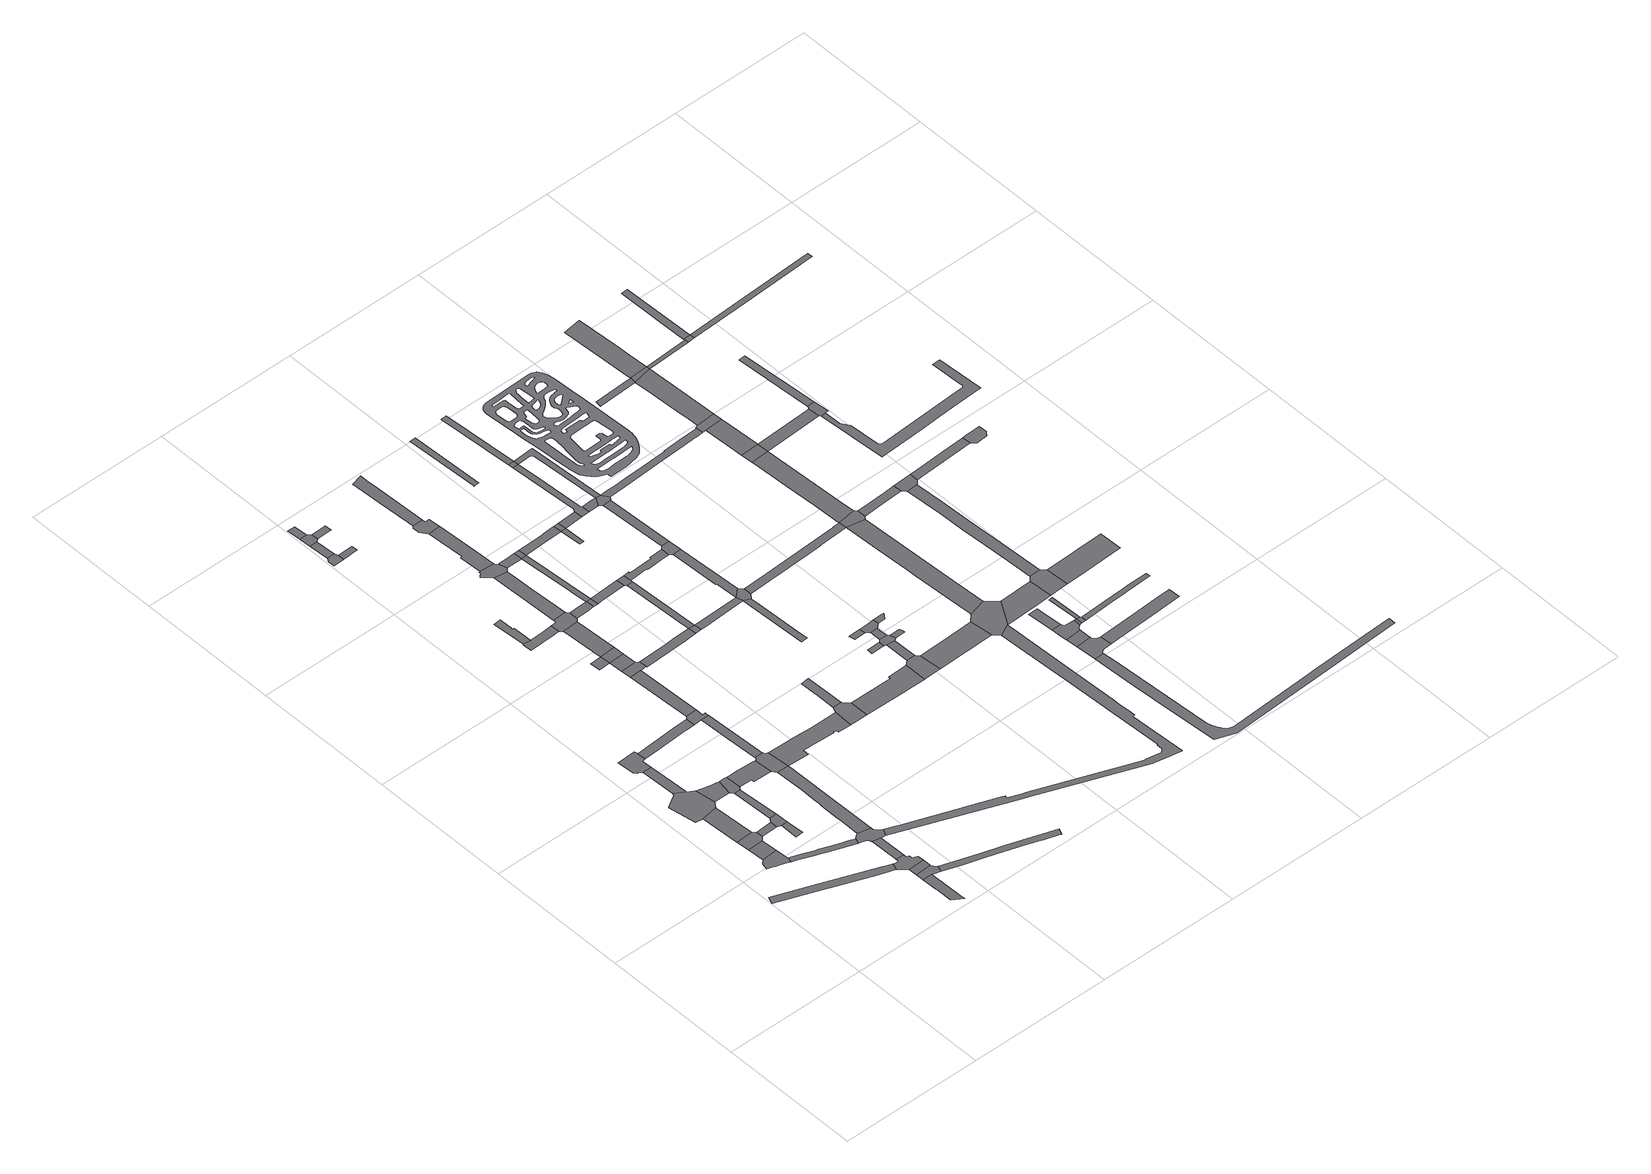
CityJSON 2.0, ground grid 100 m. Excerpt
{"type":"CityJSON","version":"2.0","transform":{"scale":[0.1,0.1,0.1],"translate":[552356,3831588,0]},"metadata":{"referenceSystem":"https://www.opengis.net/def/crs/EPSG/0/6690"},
"CityObjects":{
"road1":{"type":"Road","geometry":[{"type":"MultiSurface","lod":"1","boundaries":[[[0,1,2,3,4,5,6,7,8,9,10,11,12]]]}]},
"road2":{"type":"Road","attributes":{"RoadStructureAttribute.sectionType":"1"},"geometry":[{"type":"MultiSurface","lod":"1","boundaries":[[[13,14,15,16,17,18,19,20,21,22,23,24,25]]]}]},
"road3":{"type":"Road","attributes":{"RoadStructureAttribute.sectionType":"1"},"geometry":[{"type":"MultiSurface","lod":"1","boundaries":[[[26,27,1,0]]]}]},
"road4":{"type":"Road","geometry":[{"type":"MultiSurface","lod":"1","boundaries":[[[28,29,27,26,30,31]]]}]},
"road5":{"type":"Road","attributes":{"RoadStructureAttribute.sectionType":"1"},"geometry":[{"type":"MultiSurface","lod":"1","boundaries":[[[32,33,29,28]]]}]},
"road6":{"type":"Road","geometry":[{"type":"MultiSurface","lod":"1","boundaries":[[[34,35,36,37,38,39,40,41,33,32,42,43,44,45,46,47,48,49,50,51,52]]]}]},
"road7":{"type":"Road","attributes":{"RoadStructureAttribute.sectionType":"1"},"geometry":[{"type":"MultiSurface","lod":"1","boundaries":[[[53,31,30,54]]]}]},
"road8":{"type":"Road","attributes":{"RoadStructureAttribute.sectionType":"1"},"geometry":[{"type":"MultiSurface","lod":"1","boundaries":[[[55,56,57,58,59,60,61,62,63,64,12,11,65,66,67,68,69,70,71,72,73,74,75,76]]]}]},
"road9":{"type":"Road","attributes":{"RoadStructureAttribute.sectionType":"1"},"geometry":[{"type":"MultiSurface","lod":"1","boundaries":[[[77,78,79,80,34,52]]]}]},
"road10":{"type":"Road","geometry":[{"type":"MultiSurface","lod":"1","boundaries":[[[81,82,83,84,85,86,87,79,78,88,89,90,91,92,93]]]}]},
"road11":{"type":"Road","geometry":[{"type":"MultiSurface","lod":"1","boundaries":[[[94,95,96,97,98]]]}]},
"road12":{"type":"Road","geometry":[{"type":"MultiSurface","lod":"1","boundaries":[[[99,100,53,54,98,97]]]}]},
"road13":{"type":"Road","attributes":{"RoadStructureAttribute.sectionType":"1"},"geometry":[{"type":"MultiSurface","lod":"1","boundaries":[[[101,102,103,104,105,106,107,108]]]}]},
"road14":{"type":"Road","attributes":{"function":"3","RoadStructureAttribute.sectionType":"1"},"geometry":[{"type":"MultiSurface","lod":"1","boundaries":[[[109,110,111,112,113,114,115,116,117,118,119,120,121,43,42,122,123]]]}]},
"road15":{"type":"Road","attributes":{"RoadStructureAttribute.sectionType":"1"},"geometry":[{"type":"MultiSurface","lod":"1","boundaries":[[[124,100,99,125]]]}]},
"road16":{"type":"Road","attributes":{"RoadStructureAttribute.sectionType":"1"},"geometry":[{"type":"MultiSurface","lod":"1","boundaries":[[[126,127,128,129,104,103,130,131,132]]]}]},
"road17":{"type":"Road","geometry":[{"type":"MultiSurface","lod":"1","boundaries":[[[133,134,135,136,137,25,24,138,139,140,141,142,143,144,145,146,147,148,149,150,151,152]]]}]},
"road18":{"type":"Road","geometry":[{"type":"MultiSurface","lod":"1","boundaries":[[[153,143,142,154,128,127]]]}]},
"road19":{"type":"Road","geometry":[{"type":"MultiSurface","lod":"1","boundaries":[[[155,156,123,122,124,125,157,158]]]}]},
"road20":{"type":"Road","attributes":{"RoadStructureAttribute.sectionType":"1"},"geometry":[{"type":"MultiSurface","lod":"1","boundaries":[[[159,160,161,152,151,162,163,164]]]}]},
"road21":{"type":"Road","geometry":[{"type":"MultiSurface","lod":"1","boundaries":[[[165,166,167,168,169,170,171,76,75,172,173,174,175,176,177,178,179,180,181,182,159,164,183,184,185,186,187]]]}]},
"road22":{"type":"Road","attributes":{"function":"3","RoadStructureAttribute.sectionType":"1"},"geometry":[{"type":"MultiSurface","lod":"1","boundaries":[[[188,189,190,191,192,158,157,193,194,195,196,197,198]]]}]},
"road23":{"type":"Road","attributes":{"RoadStructureAttribute.sectionType":"1"},"geometry":[{"type":"MultiSurface","lod":"1","boundaries":[[[199,200,93,92,201,202,203,204]]]}]},
"road24":{"type":"Road","attributes":{"RoadStructureAttribute.sectionType":"1"},"geometry":[{"type":"MultiSurface","lod":"1","boundaries":[[[205,206,207,208,209,210,211,212,213,214,215,216,217,165,187,218,219,220,221,222,223]]]}]},
"road25":{"type":"Road","geometry":[{"type":"MultiSurface","lod":"1","boundaries":[[[224,225,226,227,228,229,230,231,232,198,197,205,223,233,234,235,236,237,238,239,240,241]]]}]},
"road26":{"type":"Road","attributes":{"RoadStructureAttribute.sectionType":"1"},"geometry":[{"type":"MultiSurface","lod":"1","boundaries":[[[242,243,132,131,244,245,246,247,248,249,250,251,252,253,254]]]}]},
"road27":{"type":"Road","attributes":{"RoadStructureAttribute.sectionType":"1"},"geometry":[{"type":"MultiSurface","lod":"1","boundaries":[[[255,256,257,258,259,260,261,262,263,264,265,266,267,268,224,241]]]}]},
"road28":{"type":"Road","geometry":[{"type":"MultiSurface","lod":"1","boundaries":[[[269,270,271,272,273,274,275,276,199,204,260,259]]]}]},
"road29":{"type":"Road","attributes":{"RoadStructureAttribute.sectionType":"1"},"geometry":[{"type":"MultiSurface","lod":"1","boundaries":[[[277,278,279,280,281,282]]]}]},
"road30":{"type":"Road","attributes":{"RoadStructureAttribute.sectionType":"1"},"geometry":[{"type":"MultiSurface","lod":"1","boundaries":[[[283,284,285,286,287,288]]]}]},
"road31":{"type":"Road","attributes":{"RoadStructureAttribute.sectionType":"1"},"geometry":[{"type":"MultiSurface","lod":"1","boundaries":[[[289,290,291,292,293,274,273]]]}]},
"road32":{"type":"Road","attributes":{"RoadStructureAttribute.sectionType":"1"},"geometry":[{"type":"MultiSurface","lod":"1","boundaries":[[[294,295,278,277]]]}]},
"road33":{"type":"Road","geometry":[{"type":"MultiSurface","lod":"1","boundaries":[[[296,297,298,299]]]}]},
"road34":{"type":"Road","geometry":[{"type":"MultiSurface","lod":"1","boundaries":[[[287,300,301,302,303,304,305,306,288]]]}]},
"road35":{"type":"Road","geometry":[{"type":"MultiSurface","lod":"1","boundaries":[[[307,308,295,294,309,310]]]}]},
"road36":{"type":"Road","attributes":{"RoadStructureAttribute.sectionType":"1"},"geometry":[{"type":"MultiSurface","lod":"1","boundaries":[[[311,308,307,312]]]}]},
"road37":{"type":"Road","attributes":{"RoadStructureAttribute.sectionType":"1"},"geometry":[{"type":"MultiSurface","lod":"1","boundaries":[[[313,314,282,281]]]}]},
"road38":{"type":"Road","geometry":[{"type":"MultiSurface","lod":"1","boundaries":[[[315,316,317,291,290,318,319,320,321]]]}]},
"road39":{"type":"Road","attributes":{"RoadStructureAttribute.sectionType":"1"},"geometry":[{"type":"MultiSurface","lod":"1","boundaries":[[[322,299,317,316]]]}]},
"road40":{"type":"Road","attributes":{"function":"3","RoadStructureAttribute.sectionType":"1"},"geometry":[{"type":"MultiSurface","lod":"1","boundaries":[[[323,324,325,326,327,233,223,328,329,330,331,332,333,334,335,336,337,338,339,340]]]}]},
"road41":{"type":"Road","geometry":[{"type":"MultiSurface","lod":"1","boundaries":[[[341,296,299,322]]]}]},
"road42":{"type":"Road","geometry":[{"type":"MultiSurface","lod":"1","boundaries":[[[342,343,310,309]]]}]},
"road43":{"type":"Road","attributes":{"RoadStructureAttribute.sectionType":"1"},"geometry":[{"type":"MultiSurface","lod":"1","boundaries":[[[344,345,296,341]]]}]},
"road44":{"type":"Road","geometry":[{"type":"MultiSurface","lod":"1","boundaries":[[[346,347,348,349,350,351,352,353,354,355,304,303,356,357,345,344,358,359,360,361]]]}]},
"road45":{"type":"Road","attributes":{"RoadStructureAttribute.sectionType":"1"},"geometry":[{"type":"MultiSurface","lod":"1","boundaries":[[[362,363,347,346,364,365,366,367]]]}]},
"road46":{"type":"Road","attributes":{"RoadStructureAttribute.sectionType":"1"},"geometry":[{"type":"MultiSurface","lod":"1","boundaries":[[[368,369,370,371,321,320,372,373,374,375,376]]]}]},
"road47":{"type":"Road","attributes":{"RoadStructureAttribute.sectionType":"1"},"geometry":[{"type":"MultiSurface","lod":"1","boundaries":[[[377,378,379,380,381,361,360,382,383]]]}]},
"road48":{"type":"Road","geometry":[{"type":"MultiSurface","lod":"1","boundaries":[[[384,385,386,387,388,389,362,367,390,391,392,393]]]}]},
"road49":{"type":"Road","geometry":[{"type":"MultiSurface","lod":"1","boundaries":[[[394,395,396,397,340,339,398,399,400]]]}]},
"road50":{"type":"Road","attributes":{"RoadStructureAttribute.sectionType":"1"},"geometry":[{"type":"MultiSurface","lod":"1","boundaries":[[[401,402,403,404,405,406,384,393]]]}]},
"road51":{"type":"Road","geometry":[{"type":"MultiSurface","lod":"1","boundaries":[[[407,377,383,408]]]}]},
"road52":{"type":"Road","attributes":{"RoadStructureAttribute.sectionType":"1"},"geometry":[{"type":"MultiSurface","lod":"1","boundaries":[[[409,410,411,396,395]]]}]},
"road53":{"type":"Road","geometry":[{"type":"MultiSurface","lod":"1","boundaries":[[[412,413,414,415,416,417,418,419,404,403]]]}]},
"road54":{"type":"Road","attributes":{"RoadStructureAttribute.sectionType":"1"},"geometry":[{"type":"MultiSurface","lod":"1","boundaries":[[[420,421,422,392,391,423]]]}]},
"road55":{"type":"Road","attributes":{"RoadStructureAttribute.sectionType":"1"},"geometry":[{"type":"MultiSurface","lod":"1","boundaries":[[[424,423,425,426,427,377,407]]]}]},
"road56":{"type":"Road","attributes":{"RoadStructureAttribute.sectionType":"1"},"geometry":[{"type":"MultiSurface","lod":"1","boundaries":[[[428,429,430,431,432,433,434,435,436,437,438,439,440,441,442,443,444,445,446,447,448,449,450,451,452,453,454,455,456,457,458,459,460,461,462,463,464,465,466,467,468,184,183]]]}]},
"road57":{"type":"Road","attributes":{"RoadStructureAttribute.sectionType":"1"},"geometry":[{"type":"MultiSurface","lod":"1","boundaries":[[[469,470,471,472,473,474,475,476,417,416]]]}]},
"road58":{"type":"Road","geometry":[{"type":"MultiSurface","lod":"1","boundaries":[[[376,375,477,478]]]}]},
"road59":{"type":"Road","attributes":{"RoadStructureAttribute.sectionType":"1"},"geometry":[{"type":"MultiSurface","lod":"1","boundaries":[[[479,480,407,408,481,482]]]}]},
"road60":{"type":"Road","geometry":[{"type":"MultiSurface","lod":"1","boundaries":[[[483,420,423,424]]]}]},
"road61":{"type":"Road","attributes":{"RoadStructureAttribute.sectionType":"1"},"geometry":[{"type":"MultiSurface","lod":"1","boundaries":[[[484,485,486,376,478]]]}]},
"road62":{"type":"Road","geometry":[{"type":"MultiSurface","lod":"1","boundaries":[[[487,488,479,482,485,484,489,490]]]}]},
"road63":{"type":"Road","attributes":{"function":"3","RoadStructureAttribute.sectionType":"1"},"geometry":[{"type":"MultiSurface","lod":"1","boundaries":[[[491,492,493,494,495,400,399,496,497,498,499]]]}]},
"road64":{"type":"Road","attributes":{"RoadStructureAttribute.sectionType":"1"},"geometry":[{"type":"MultiSurface","lod":"1","boundaries":[[[500,501,502,503,504,483,424,505,506,507,508,509,510]]]}]},
"road65":{"type":"Road","attributes":{"RoadStructureAttribute.sectionType":"1"},"geometry":[{"type":"MultiSurface","lod":"1","boundaries":[[[511,512,513,478,477,514,515,516,517]]]}]},
"road66":{"type":"Road","geometry":[{"type":"MultiSurface","lod":"1","boundaries":[[[518,519,520,521,510]]]}]},
"road67":{"type":"Road","attributes":{"RoadStructureAttribute.sectionType":"1"},"geometry":[{"type":"MultiSurface","lod":"1","boundaries":[[[517,522,523,524,525,526]]]}]},
"road68":{"type":"Road","attributes":{"RoadStructureAttribute.sectionType":"1"},"geometry":[{"type":"MultiSurface","lod":"1","boundaries":[[[527,528,529,530,531,532,487,490,533,534,535,536,537]]]}]},
"road69":{"type":"Road","geometry":[{"type":"MultiSurface","lod":"1","boundaries":[[[538,500,510,521]]]}]},
"road70":{"type":"Road","geometry":[{"type":"MultiSurface","lod":"1","boundaries":[[[539,540,511,517,526,541,542,543]]]}]},
"road71":{"type":"Road","attributes":{"RoadStructureAttribute.sectionType":"1"},"geometry":[{"type":"MultiSurface","lod":"1","boundaries":[[[544,538,521,545,546]]]}]},
"road72":{"type":"Road","geometry":[{"type":"MultiSurface","lod":"1","boundaries":[[[547,548,549,550,551,552]]]}]},
"road73":{"type":"Road","geometry":[{"type":"MultiSurface","lod":"1","boundaries":[[[553,554,491,499,555,556,557,558,559,560,561]]]}]},
"road74":{"type":"Road","attributes":{"RoadStructureAttribute.sectionType":"1"},"geometry":[{"type":"MultiSurface","lod":"1","boundaries":[[[562,563,564,565,566,567,511,540]]]}]},
"road75":{"type":"Road","attributes":{"RoadStructureAttribute.sectionType":"1"},"geometry":[{"type":"MultiSurface","lod":"1","boundaries":[[[568,569,570,571,572,573]]]}]},
"road76":{"type":"Road","attributes":{"RoadStructureAttribute.sectionType":"1"},"geometry":[{"type":"MultiSurface","lod":"1","boundaries":[[[574,575,576,577,578,579]]]}]},
"road77":{"type":"Road","attributes":{"RoadStructureAttribute.sectionType":"1"},"geometry":[{"type":"MultiSurface","lod":"1","boundaries":[[[580,553,561,581]]]}]},
"road78":{"type":"Road","geometry":[{"type":"MultiSurface","lod":"1","boundaries":[[[582,583,552,551,584,585,580,581,586,587,588,589,590,591]]]}]},
"road79":{"type":"Road","geometry":[{"type":"MultiSurface","lod":"1","boundaries":[[[592,593,594,527,537,564,563]]]}]},
"road80":{"type":"Road","attributes":{"RoadStructureAttribute.sectionType":"1"},"geometry":[{"type":"MultiSurface","lod":"1","boundaries":[[[595,582,591,596]]]}]},
"road81":{"type":"Road","geometry":[{"type":"MultiSurface","lod":"1","boundaries":[[[597,598,574,579,595,596,599,600]]]}]},
"road82":{"type":"Road","attributes":{"RoadStructureAttribute.sectionType":"1"},"geometry":[{"type":"MultiSurface","lod":"1","boundaries":[[[601,602,603,604,605,544,546,606,607]]]}]},
"road83":{"type":"Road","geometry":[{"type":"MultiSurface","lod":"1","boundaries":[[[608,609,610,611,612,589,588]]]}]},
"road84":{"type":"Road","attributes":{"RoadStructureAttribute.sectionType":"1"},"geometry":[{"type":"MultiSurface","lod":"1","boundaries":[[[613,614,594,593]]]}]},
"road85":{"type":"Road","geometry":[{"type":"MultiSurface","lod":"1","boundaries":[[[615,607,606,616,617]]]}]},
"road86":{"type":"Road","geometry":[{"type":"MultiSurface","lod":"1","boundaries":[[[618,619,604,603]]]}]},
"road87":{"type":"Road","geometry":[{"type":"MultiSurface","lod":"1","boundaries":[[[620,621,622,623,624,625,597,600]]]}]},
"road88":{"type":"Road","geometry":[{"type":"MultiSurface","lod":"1","boundaries":[[[617,616,614,613,626,627]]]}]},
"road89":{"type":"Road","attributes":{"function":"3","RoadStructureAttribute.sectionType":"1"},"geometry":[{"type":"MultiSurface","lod":"1","boundaries":[[[628,629,630,631,559,558,632]]]}]},
"road90":{"type":"Road","attributes":{"RoadStructureAttribute.sectionType":"1"},"geometry":[{"type":"MultiSurface","lod":"1","boundaries":[[[633,618,603,634,635,617,627]]]}]},
"road91":{"type":"Road","geometry":[{"type":"MultiSurface","lod":"1","boundaries":[[[636,637,619,618]]]}]},
"road92":{"type":"Road","attributes":{"RoadStructureAttribute.sectionType":"1"},"geometry":[{"type":"MultiSurface","lod":"1","boundaries":[[[638,639,640,641,543,542,642,643,644,645,646,647,648]]]}]},
"road93":{"type":"Road","geometry":[{"type":"MultiSurface","lod":"1","boundaries":[[[649,650,651,628,632,652,447,446,653]]]}]},
"road94":{"type":"Road","attributes":{"RoadStructureAttribute.sectionType":"1"},"geometry":[{"type":"MultiSurface","lod":"1","boundaries":[[[654,655,656,657,658,659,660,661,662,663,664,665,666,667,668,669,670,671,672,673,674,675,676,677,678,679,680,681,682,683,684,685,686,687,688,689,690,691,692,693,694,695,696,697,698,699,700,701,702],[703,704,705,706,707,708,709,710,711,712,713],[714,715,716,717,718,719,720,721,722,723,724,725,726,727,728],[729,730,731,732,733,734,735,736,737,738,739,740,741,742],[743,744,745,746,747,748,749,750,751,752,753,754,755,756],[757,758,759,760,761,762,763,764,765,766,767,768,769,770,771,772],[773,774,775,776,777,778,779,780,781,782,783,784,785,786,787,788,789,790,791,792,793],[794,795,796,797,798,799,800,801,802,803,804,805,806,807,808,809,810,811,812,813,814,815,816,817],[818,819,820,821,822,823,824,825,826,827,828,829,830,831,832,833,834,835,836,837,838],[839,840,841,842,843,844,845,846,847,848,849,850,851,852,853,854],[855,856,857,858,859,860,861,862,863,864,865,866,867,868,869,870,871,872,873,874,875,876,877,878,879,880,881],[882,883,884,885,886,887,888,889,890,891,892,893,894,895,896,897,898,899,900,901,902,903,904,905,906,907,908,909,910],[911,912,913,914,915,916,917,918,919,920,921,922,923,924,925,926,927,928,929,930,931,932,933,934,935,936,937],[938,939,940,941,942,943,944,945,946,947,948,949,950,951,952,953,954,955,956,957,958,959,960,961,962],[963,964,965,966,967,968,969,970,971,972,973,974,975,976,977,978],[979,980,981,982,983,984,985,986,987,988,989,990,991,992,993],[994,995,996,997,998,999,1000,1001,1002,1003,1004,1005,1006,1007,1008,1009,1010,1011],[1012,1013,1014,1015,1016,1017,1018,1019,1020,1021,1022,1023,1024,1025,1026,1027,1028,1029,1030,1031,1032,1033,1034,1035,1036,1037],[1038,1039,1040,1041,1042,1043,1044,1045,1046,1047,1048,1049,1050,1051,1052,1053,1054,1055,1056,1057,1058,1059,1060,1061,1062,1063,1064,1065,1066,1067,1068,1069,1070,1071,1072,1073,1074,1075,1076,1077,1078],[1079,1080,1081,1082,1083,1084,1085,1086,1087,1088,1089,1090,1091,1092,1093,1094,1095,1096,1097,1098,1099,1100,1101,1102,1103,1104,1105,1106,1107,1108,1109]]]}]},
"road95":{"type":"Road","geometry":[{"type":"MultiSurface","lod":"1","boundaries":[[[1110,1111,1112,1113,1114,1115,1116,1117,1118,1119,1120,1121,627,626,1122,1123,1124,1125,1126,1127]]]}]},
"road96":{"type":"Road","geometry":[{"type":"MultiSurface","lod":"1","boundaries":[[[1128,1129,1130,1131,1132,1133,1134,1135,1136,1137,1138,1139,1140,1141]]]}]},
"road97":{"type":"Road","attributes":{"RoadStructureAttribute.sectionType":"1"},"geometry":[{"type":"MultiSurface","lod":"1","boundaries":[[[1142,1143,1144,1133,1132]]]}]},
"road98":{"type":"Road","attributes":{"RoadStructureAttribute.sectionType":"1"},"geometry":[{"type":"MultiSurface","lod":"1","boundaries":[[[648,1145,1146,1147,1148,1149,1150,651,650,1151,1152,1153]]]}]},
"road99":{"type":"Road","attributes":{"RoadStructureAttribute.sectionType":"1"},"geometry":[{"type":"MultiSurface","lod":"1","boundaries":[[[1154,1155,1156,1157]]]}]},
"road100":{"type":"Road","geometry":[{"type":"MultiSurface","lod":"1","boundaries":[[[1158,1159,1160,1161,1157,1156,1162,1144,1143,1163,1164,1165,1166,1167,1168,1169]]]}]},
"road101":{"type":"Road","attributes":{"function":"3","RoadStructureAttribute.sectionType":"1"},"geometry":[{"type":"MultiSurface","lod":"1","boundaries":[[[1170,1171,653,446,1172,1173]]]}]},
"road102":{"type":"Road","attributes":{"RoadStructureAttribute.sectionType":"1"},"geometry":[{"type":"MultiSurface","lod":"1","boundaries":[[[1169,1168,1174,1175]]]}]},
"road103":{"type":"Road","geometry":[{"type":"MultiSurface","lod":"1","boundaries":[[[1175,1174,1176,1177,1178]]]}]},
"road104":{"type":"Road","geometry":[{"type":"MultiSurface","lod":"1","boundaries":[[[1179,1180,1181,638,648,1153,1182,1183,1184]]]}]},
"road105":{"type":"Road","geometry":[{"type":"MultiSurface","lod":"1","boundaries":[[[1185,1186,1187,1175,1178]]]}]},
"road106":{"type":"Road","attributes":{"RoadStructureAttribute.sectionType":"1"},"geometry":[{"type":"MultiSurface","lod":"1","boundaries":[[[1188,1189,1190,1191,1192,1193,1194,638,1181]]]}]},
"road107":{"type":"Road","geometry":[{"type":"MultiSurface","lod":"1","boundaries":[[[1195,1196,1197,1170,1173,1198,1199]]]}]},
"road108":{"type":"Road","attributes":{"RoadStructureAttribute.sectionType":"1"},"geometry":[{"type":"MultiSurface","lod":"1","boundaries":[[[1200,1201,1202,1203,1204,1141,1140,1205,1206,1207]]]}]},
"road109":{"type":"Road","geometry":[{"type":"MultiSurface","lod":"1","boundaries":[[[1208,1209,1191,1190]]]}]},
"road110":{"type":"Road","geometry":[{"type":"MultiSurface","lod":"1","boundaries":[[[1210,1211,1212,1213,1214,1215,1216]]]}]},
"road111":{"type":"Road","attributes":{"RoadStructureAttribute.sectionType":"1"},"geometry":[{"type":"MultiSurface","lod":"1","boundaries":[[[1217,1218,1219,1184,1183,1220,1221,1222]]]}]},
"road112":{"type":"Road","attributes":{"RoadStructureAttribute.sectionType":"1"},"geometry":[{"type":"MultiSurface","lod":"1","boundaries":[[[1223,1224,1225,1226,1227,1209,1208]]]}]},
"road113":{"type":"Road","attributes":{"RoadStructureAttribute.sectionType":"1"},"geometry":[{"type":"MultiSurface","lod":"1","boundaries":[[[1228,1229,1230,1231,1232,1233,1177,1176,1234,1235,1236,1237]]]}]},
"road114":{"type":"Road","geometry":[{"type":"MultiSurface","lod":"1","boundaries":[[[1238,1239,1240,1241,1242,1110,1127,1225,1224]]]}]},
"road115":{"type":"Road","attributes":{"RoadStructureAttribute.sectionType":"1"},"geometry":[{"type":"MultiSurface","lod":"1","boundaries":[[[1243,1244,1245,1246,1247,1248,1249,1250,1251,1252,1253,1197,1196]]]}]},
"road116":{"type":"Road","attributes":{"RoadStructureAttribute.sectionType":"1"},"geometry":[{"type":"MultiSurface","lod":"1","boundaries":[[[1254,1255,1256,1257,1258,1259,1260,1261,1262,1263,1264,1265,1266,1267,1268,1269,1270,1271,1136,1135]]]}]},
"road117":{"type":"Road","attributes":{"RoadStructureAttribute.sectionType":"1"},"geometry":[{"type":"MultiSurface","lod":"1","boundaries":[[[1272,1273,1216,1274,1275,1276,1277,1278,1279,1280,1240,1239]]]}]},
"road118":{"type":"Road","geometry":[{"type":"MultiSurface","lod":"1","boundaries":[[[1281,1210,1216,1273]]]}]},
"road119":{"type":"Road","attributes":{"function":"3","RoadStructureAttribute.sectionType":"1"},"geometry":[{"type":"MultiSurface","lod":"1","boundaries":[[[1282,1199,1198,1283,1284]]]}]},
"road120":{"type":"Road","geometry":[{"type":"MultiSurface","lod":"1","boundaries":[[[1285,1217,1222,1286,1287,1249,1248,1288,1289]]]}]},
"road121":{"type":"Road","attributes":{"RoadStructureAttribute.sectionType":"1"},"geometry":[{"type":"MultiSurface","lod":"1","boundaries":[[[1290,1291,1208,1190,1292]]]}]},
"road122":{"type":"Road","attributes":{"RoadStructureAttribute.sectionType":"1"},"geometry":[{"type":"MultiSurface","lod":"1","boundaries":[[[1293,1294,1295,1296,1297,1298,1299,1300,1301,1210,1281]]]}]},
"road123":{"type":"Road","attributes":{"RoadStructureAttribute.sectionType":"1"},"geometry":[{"type":"MultiSurface","lod":"1","boundaries":[[[1302,1281,1273,1303]]]}]},
"road124":{"type":"Road","geometry":[{"type":"MultiSurface","lod":"1","boundaries":[[[1304,1305,1306,1307,1290,1292,1308,1309,1310]]]}]},
"road125":{"type":"Road","attributes":{"RoadStructureAttribute.sectionType":"1"},"geometry":[{"type":"MultiSurface","lod":"1","boundaries":[[[1311,1312,1313,1285,1289,1314]]]}]},
"road126":{"type":"Road","attributes":{"RoadStructureAttribute.sectionType":"1"},"geometry":[{"type":"MultiSurface","lod":"1","boundaries":[[[1315,1316,1306,1305]]]}]},
"road127":{"type":"Road","geometry":[{"type":"MultiSurface","lod":"1","boundaries":[[[1317,1318,1302,1303,1319,1320]]]}]},
"road128":{"type":"Road","attributes":{"RoadStructureAttribute.sectionType":"1"},"geometry":[{"type":"MultiSurface","lod":"1","boundaries":[[[1321,1322,1323,1324,1317,1320]]]}]},
"road129":{"type":"Road","geometry":[{"type":"MultiSurface","lod":"1","boundaries":[[[1325,1326,1311,1314,1327,1328,1329,1330,1331]]]}]},
"road130":{"type":"Road","attributes":{"RoadStructureAttribute.sectionType":"1"},"geometry":[{"type":"MultiSurface","lod":"1","boundaries":[[[1332,1333,1334,1335,1336,1337,1338,1339,1340,1341,1342,1343,1344,1345,1346,1347,1348,1349,1350,1351,1352,1310,1309]]]}]},
"road131":{"type":"Road","attributes":{"RoadStructureAttribute.sectionType":"1"},"geometry":[{"type":"MultiSurface","lod":"1","boundaries":[[[1353,1354,1355,1320,1319,1356,1357]]]}]}
},
"vertices":[
[321,1068,0],[211,1061,0],[187,1036,0],[179,992,0],[222,976,0],[231,973,0],[238,970,0],[255,965,0],[275,958,0],[285,955,0],[306,947,0],[321,942,0],[327,978,0],
[715,546,0],[675,560,0],[281,710,0],[25,807,0],[16,783,0],[7,758,0],[262,660,0],[336,632,0],[339,631,0],[621,524,0],[657,510,0],[726,486,0],[744,536,0],
[314,1183,0],[205,1177,0],
[316,1276,0],[200,1270,0],[340,1209,0],[339,1256,0],
[299,1564,0],[185,1545,0],
[196,1821,0],[192,1809,0],[189,1801,0],[186,1800,0],[180,1797,0],[100,1749,0],[100,1746,0],[132,1551,0],[328,1607,0],[309,1747,0],[303,1750,0],[296,1755,0],[289,1758,0],[284,1762,0],[278,1766,0],[272,1770,0],[269,1773,0],[264,1778,0],[262,1780,0],
[455,1263,0],[455,1213,0],
[687,848,0],[633,866,0],[632,866,0],[603,876,0],[514,909,0],[512,910,0],[490,918,0],[410,948,0],[347,971,0],[333,976,0],[357,929,0],[459,888,0],[500,872,0],[535,858,0],[604,833,0],[620,827,0],[636,822,0],[659,814,0],[668,810,0],[689,804,0],[711,796,0],[725,834,0],
[262,1787,0],[249,2065,0],[187,2063,0],[187,2062,0],
[266,2209,0],[265,2226,0],[253,2225,0],[135,2220,0],[141,2100,0],[157,2080,0],[169,2080,0],[247,2106,0],[245,2134,0],[247,2136,0],[258,2137,0],[271,2138,0],[267,2200,0],
[483,1075,0],[509,1076,0],[536,1077,0],[528,1203,0],[484,1200,0],
[523,1293,0],[474,1290,0],
[857,47,0],[856,90,0],[851,320,0],[786,319,0],[788,213,0],[788,211,0],[790,89,0],[857,42,0],
[439,1716,0],[427,1718,0],[412,1720,0],[398,1723,0],[393,1724,0],[377,1728,0],[371,1729,0],[360,1732,0],[353,1733,0],[345,1735,0],[343,1736,0],[333,1739,0],[320,1743,0],[440,1604,0],[460,1713,0],
[461,1581,0],[506,1581,0],
[903,368,0],[895,378,0],[785,376,0],[786,341,0],[865,315,0],[907,301,0],[921,344,0],
[782,548,0],[782,536,0],[782,531,0],[781,529,0],[766,528,0],[752,464,0],[764,454,0],[777,444,0],[779,443,0],[784,438,0],[894,441,0],[893,483,0],[893,484,0],[859,499,0],[859,502,0],[858,518,0],[842,524,0],[842,537,0],[841,548,0],[784,548,0],
[895,389,0],[785,387,0],
[507,1712,0],[486,1713,0],[519,1602,0],[516,1712,0],
[780,752,0],[784,560,0],[784,553,0],[839,731,0],[838,737,0],[838,738,0],
[764,859,0],[758,856,0],[750,851,0],[744,847,0],[740,844,0],[736,841,0],[731,838,0],[732,790,0],[764,778,0],[769,776,0],[772,775,0],[773,773,0],[774,769,0],[775,765,0],[777,761,0],[778,758,0],[779,756,0],[780,754,0],[873,736,0],[895,783,0],[882,788,0],[851,816,0],[851,840,0],
[725,1703,0],[719,1704,0],[608,1709,0],[595,1710,0],[555,1711,0],[596,1601,0],[605,1600,0],[607,1600,0],[611,1577,0],[740,1573,0],[731,1702,0],
[669,2223,0],[590,2219,0],[375,2144,0],[591,2157,0],[618,2158,0],[671,2159,0],
[763,1544,0],[767,1411,0],[769,1338,0],[768,1283,0],[766,1239,0],[765,1192,0],[764,1171,0],[764,1169,0],[764,1168,0],[763,1028,0],[763,1018,0],[763,1009,0],[764,865,0],[851,865,0],[846,1238,0],[845,1360,0],[844,1497,0],[844,1502,0],[843,1541,0],
[749,1723,0],[747,1716,0],[747,1714,0],[746,1711,0],[744,1708,0],[742,1706,0],[739,1704,0],[735,1703,0],[734,1703,0],[831,1702,0],[827,1703,0],[822,1704,0],[818,1706,0],[813,1710,0],[809,1714,0],[808,1716,0],[807,1718,0],[807,1720,0],
[1334,213,0],[1168,264,0],[1037,259,0],[1039,258,0],[1155,221,0],[1241,195,0],[1320,171,0],[1387,148,0],[1496,111,0],[1521,102,0],[1631,65,0],[1631,64,0],[1648,105,0],
[805,1728,0],[804,1734,0],[804,1742,0],[804,1751,0],[785,2163,0],[728,2161,0],[729,2157,0],[729,2153,0],[729,2148,0],[729,2140,0],[730,2127,0],[739,1942,0],[749,1729,0],[749,1727,0],
[784,2176,0],[784,2190,0],[776,2189,0],[764,2189,0],[762,2244,0],[685,2242,0],[684,2241,0],[676,2231,0],
[85,4608,0],[32,4605,0],[16,4578,0],[18,4533,0],[97,4536,0],[95,4581,0],
[440,3450,0],[430,3450,0],[425,3557,0],[377,3555,0],[389,3320,0],[444,3313,0],
[757,2401,0],[747,2702,0],[663,2698,0],[670,2562,0],[677,2398,0],
[77,4747,0],[24,4744,0],
[650,2940,0],[570,2937,0],[574,2865,0],[654,2867,0],
[386,3310,0],[389,3250,0],[580,3259,0],[613,3260,0],[610,3322,0],[579,3321,0],[544,3319,0],
[75,4830,0],[20,4827,0],[98,4761,0],[96,4811,0],
[14,4927,0],[68,4925,0],
[206,4541,0],[204,4586,0],
[773,2770,0],[768,2774,0],[659,2768,0],[765,2704,0],[789,2706,0],[791,2704,0],[788,2757,0],
[763,2873,0],
[1226,1688,0],[1176,1688,0],[1174,1688,0],[1021,1694,0],[969,1696,0],[992,1535,0],[994,1581,0],[1020,1580,0],[1034,1579,0],[1058,1579,0],[1111,1576,0],[1223,1572,0],[1225,1572,0],[1225,1576,0],[1250,1575,0],[1249,1557,0],[1341,1554,0],[1345,1687,0],
[760,2945,0],
[205,4765,0],[203,4815,0],
[745,3248,0],[635,3241,0],
[745,3352,0],[655,3348,0],[655,3340,0],[654,3335,0],[653,3331,0],[652,3328,0],[649,3326,0],[646,3325,0],[645,3324,0],[640,3323,0],[623,3252,0],[629,3247,0],[749,3253,0],[757,3262,0],[763,3270,0],[764,3333,0],
[636,3839,0],[652,3423,0],[741,3433,0],[734,3629,0],[728,3762,0],[726,3827,0],
[1178,2775,0],[1173,2776,0],[1077,2771,0],[997,2767,0],[792,2699,0],[970,2706,0],[1108,2712,0],[1188,2716,0],[1185,2775,0],
[898,3335,0],[895,3335,0],[827,3334,0],[795,3333,0],[765,3332,0],[842,3274,0],[901,3277,0],
[613,3935,0],[603,3930,0],[602,3929,0],[602,3918,0],[588,3905,0],[580,3897,0],[739,3842,0],[745,3850,0],[731,3907,0],[712,3926,0],
[1458,1694,0],[1425,1731,0],[1362,1728,0],[1348,1695,0],[1389,1552,0],[1464,1552,0],[1465,1687,0],
[704,4079,0],[695,4250,0],[689,4367,0],[603,4363,0],[618,4094,0],[605,4093,0],
[932,3337,0],[935,3278,0],
[1417,2003,0],[1359,1998,0],[1361,1863,0],
[687,4415,0],[685,4452,0],[654,4451,0],[654,4452,0],[653,4476,0],[580,4473,0],[564,4458,0],[568,4409,0],
[857,3912,0],[799,3909,0],[737,3908,0],[859,3851,0],
[897,3853,0],[885,3515,0],[891,3408,0],[893,3373,0],
[1595,460,0],[1688,424,0],[1708,417,0],[2415,147,0],[2422,145,0],[2542,124,0],[2548,123,0],[2612,110,0],[2613,114,0],[2611,160,0],[2591,515,0],[2608,516,0],[2606,573,0],[2603,645,0],[2603,684,0],[2602,700,0],[2590,995,0],[2569,1544,0],[2568,1562,0],[2484,1522,0],[2504,1121,0],[2511,992,0],[2523,747,0],[2523,746,0],[2528,648,0],[2525,648,0],[2546,243,0],[2537,242,0],[2538,199,0],[2516,179,0],[2413,199,0],[2402,201,0],[2384,205,0],[1722,454,0],[1686,468,0],[1609,497,0],[1598,501,0],[1605,519,0],[1591,524,0],[995,746,0],[959,758,0],
[638,4847,0],[638,4848,0],[634,4937,0],[633,4983,0],[554,4964,0],[554,4960,0],[565,4745,0],[577,4515,0],
[1232,2719,0],[1229,2772,0],
[1145,3348,0],[937,3337,0],[967,3280,0],[1148,3289,0],
[894,3913,0],
[1206,3280,0],[1162,3278,0],[1181,2811,0],
[1202,3351,0],[1192,3350,0],[1206,3292,0],[1206,3296,0],
[1909,1707,0],[1769,1703,0],[1769,1694,0],[1769,1692,0],[1768,1684,0],[1767,1549,0],[1768,1549,0],[1770,1549,0],[1909,1549,0],
[1178,3926,0],[1090,3922,0],[1090,3918,0],[949,3913,0],[949,3916,0],[898,3853,0],[914,3854,0],[1020,3859,0],[1176,3866,0],[1179,3866,0],[1181,3866,0],
[1562,2783,0],[1440,2779,0],[1237,2771,0],[1258,2720,0],[1425,2729,0],[1570,2737,0],[1572,2737,0],
[1189,3717,0],[1206,3717,0],[1223,3718,0],[1216,3868,0],
[1592,2255,0],[1637,2257,0],[1633,2341,0],[1621,2651,0],[1618,2717,0],
[1510,3366,0],[1416,3362,0],[1417,3352,0],[1245,3343,0],[1244,3354,0],[1238,3354,0],[1338,3303,0],[1339,3298,0],[1359,3299,0],[1466,3304,0],[1511,3306,0],
[1213,3928,0],
[1629,2818,0],[1616,2828,0],[1643,2748,0],[1644,2748,0],[1643,2806,0],
[1347,3935,0],[1293,3873,0],[1349,3876,0],
[1832,1950,0],[1830,1931,0],[1828,1912,0],[1830,1912,0],[1920,1913,0],[1922,1951,0],
[1942,1733,0],[1940,1732,0],[1921,1549,0],[1922,1549,0],[1943,1549,0],[2033,1551,0],[2021,1710,0],[1999,1731,0],[1999,1733,0],
[1615,2838,0],[1593,3293,0],[1532,3291,0],[1548,2942,0],[1555,2941,0],[1560,2835,0],
[1062,4483,0],[1062,4481,0],[1081,4484,0],[1100,4487,0],[1078,5008,0],[1040,5006,0],
[1912,2108,0],[1830,2105,0],[1828,2105,0],[1831,2083,0],[1834,2062,0],[1914,2066,0],
[1938,1906,0],[1995,1899,0],
[1940,1968,0],[1924,1952,0],[1923,1912,0],[1926,1911,0],[2006,1908,0],[2014,1913,0],[2018,1917,0],[2005,1954,0],[2004,1955,0],[1992,1964,0],
[1592,3309,0],[1588,3389,0],[1530,3386,0],
[1939,2046,0],[1991,2044,0],
[2022,2112,0],[1966,2110,0],[2005,2056,0],[2023,2072,0],
[1403,3942,0],[1382,4302,0],[1372,4446,0],[1330,4443,0],[1360,3955,0],[1411,3879,0],[1409,3938,0],
[2085,1917,0],[2090,1917,0],[2085,1936,0],[2080,1955,0],[2035,1954,0],
[1566,3864,0],[1505,3863,0],
[1482,3941,0],[1482,3882,0],[1515,3939,0],
[1370,4483,0],[1328,4480,0],
[2033,2072,0],[2078,2075,0],[2091,2095,0],[2103,2115,0],[2090,2114,0],[2045,2113,0],
[1584,3890,0],[1553,3936,0],
[2427,1723,0],[2374,1721,0],[2275,1718,0],[2113,1713,0],[2444,1561,0],
[1521,4492,0],[1472,4452,0],[1487,4439,0],
[1335,5024,0],[1294,5021,0],
[2419,2843,0],[2369,2840,0],[2367,2840,0],[1820,2811,0],[1802,2755,0],[1901,2759,0],[2007,2764,0],[2109,2769,0],[2208,2774,0],[2208,2777,0],[2422,2788,0],
[2608,1788,0],[2594,1800,0],[2473,1768,0],[2467,1539,0],[2668,1733,0],
[1942,4957,0],[1931,4958,0],[1915,4959,0],[1883,4958,0],[1710,4953,0],[1632,4951,0],[1607,4950,0],[1601,4950,0],[1582,4948,0],[1562,4944,0],[1543,4936,0],[1529,4922,0],[1528,4920,0],[1520,4899,0],[1519,4873,0],[1532,4689,0],[1538,4593,0],[1546,4476,0],[1561,4263,0],[1561,4256,0],[1563,4237,0],[1564,4214,0],[1577,4142,0],[1595,4113,0],[1615,4088,0],[1645,4065,0],[1672,4051,0],[1700,4043,0],[1702,4012,0],[1758,4013,0],[1813,4014,0],[1853,4018,0],[1860,4018,0],[1913,4029,0],[1951,4047,0],[1959,4055,0],[1981,4077,0],[2004,4115,0],[2023,4156,0],[2027,4176,0],[2031,4199,0],[2035,4240,0],[2017,4596,0],[2012,4698,0],[2004,4843,0],[1998,4884,0],[1986,4918,0],[1985,4919,0],[1966,4942,0],[1945,4621,0],[1942,4623,0],[1939,4624,0],[1932,4629,0],[1943,4636,0],[1946,4638,0],[1957,4645,0],[1956,4639,0],[1956,4626,0],[1956,4615,0],[1947,4620,0],[1882,4926,0],[1889,4927,0],[1897,4927,0],[1909,4928,0],[1918,4926,0],[1927,4917,0],[1906,4910,0],[1886,4906,0],[1883,4905,0],[1866,4898,0],[1854,4894,0],[1850,4893,0],[1847,4902,0],[1845,4914,0],[1863,4922,0],[1750,4721,0],[1752,4732,0],[1755,4752,0],[1768,4755,0],[1782,4758,0],[1814,4766,0],[1818,4767,0],[1813,4748,0],[1802,4730,0],[1800,4726,0],[1785,4716,0],[1782,4714,0],[1767,4711,0],[1755,4712,0],[1875,4672,0],[1875,4678,0],[1882,4696,0],[1895,4709,0],[1905,4711,0],[1921,4715,0],[1928,4713,0],[1938,4711,0],[1950,4703,0],[1934,4689,0],[1916,4673,0],[1904,4664,0],[1884,4647,0],[1876,4661,0],[1853,4821,0],[1861,4839,0],[1863,4844,0],[1874,4857,0],[1889,4865,0],[1892,4865,0],[1912,4869,0],[1930,4865,0],[1939,4850,0],[1941,4838,0],[1935,4814,0],[1905,4812,0],[1900,4812,0],[1866,4809,0],[1856,4808,0],[1851,4814,0],[1691,4746,0],[1693,4747,0],[1702,4748,0],[1715,4745,0],[1712,4698,0],[1710,4675,0],[1707,4636,0],[1698,4629,0],[1680,4629,0],[1669,4635,0],[1662,4647,0],[1662,4648,0],[1659,4672,0],[1658,4685,0],[1657,4702,0],[1669,4701,0],[1672,4706,0],[1676,4712,0],[1682,4727,0],[1683,4736,0],[1687,4743,0],[1741,4210,0],[1738,4211,0],[1719,4227,0],[1729,4228,0],[1764,4229,0],[1834,4231,0],[1892,4234,0],[1898,4234,0],[1900,4234,0],[1958,4236,0],[1957,4221,0],[1949,4213,0],[1929,4210,0],[1928,4209,0],[1887,4203,0],[1881,4202,0],[1880,4204,0],[1877,4217,0],[1833,4217,0],[1801,4217,0],[1791,4202,0],[1790,4201,0],[1772,4200,0],[1754,4206,0],[1838,4498,0],[1887,4500,0],[1898,4500,0],[1904,4500,0],[1933,4501,0],[1947,4502,0],[1951,4498,0],[1950,4490,0],[1940,4465,0],[1928,4465,0],[1898,4465,0],[1891,4465,0],[1887,4465,0],[1885,4477,0],[1884,4480,0],[1768,4478,0],[1762,4455,0],[1738,4460,0],[1743,4485,0],[1750,4489,0],[1758,4494,0],[1801,4903,0],[1803,4887,0],[1804,4860,0],[1806,4843,0],[1808,4800,0],[1807,4791,0],[1800,4790,0],[1782,4787,0],[1759,4784,0],[1762,4846,0],[1764,4874,0],[1766,4893,0],[1771,4906,0],[1779,4912,0],[1788,4915,0],[1798,4913,0],[1637,4551,0],[1667,4547,0],[1685,4544,0],[1696,4541,0],[1696,4533,0],[1696,4527,0],[1689,4519,0],[1661,4522,0],[1638,4521,0],[1620,4526,0],[1606,4531,0],[1601,4532,0],[1590,4541,0],[1582,4554,0],[1573,4576,0],[1569,4599,0],[1569,4622,0],[1569,4641,0],[1574,4643,0],[1594,4646,0],[1594,4618,0],[1596,4591,0],[1600,4582,0],[1604,4574,0],[1609,4568,0],[1613,4562,0],[1615,4559,0],[1633,4570,0],[1624,4577,0],[1620,4585,0],[1617,4590,0],[1613,4607,0],[1611,4664,0],[1598,4664,0],[1583,4663,0],[1575,4662,0],[1567,4695,0],[1576,4703,0],[1590,4707,0],[1599,4708,0],[1619,4709,0],[1628,4703,0],[1631,4694,0],[1631,4685,0],[1632,4623,0],[1634,4609,0],[1635,4607,0],[1639,4596,0],[1653,4588,0],[1670,4584,0],[1681,4582,0],[1690,4578,0],[1692,4572,0],[1686,4567,0],[1664,4564,0],[1648,4565,0],[1884,4592,0],[1887,4605,0],[1899,4608,0],[1901,4606,0],[1918,4596,0],[1933,4587,0],[1942,4581,0],[1946,4579,0],[1951,4566,0],[1945,4548,0],[1938,4546,0],[1930,4543,0],[1918,4542,0],[1899,4541,0],[1862,4537,0],[1762,4529,0],[1751,4534,0],[1745,4549,0],[1756,4561,0],[1775,4559,0],[1797,4550,0],[1820,4545,0],[1849,4553,0],[1852,4554,0],[1867,4560,0],[1880,4572,0],[1883,4584,0],[1687,4786,0],[1683,4789,0],[1678,4801,0],[1676,4841,0],[1675,4857,0],[1675,4892,0],[1665,4896,0],[1621,4896,0],[1612,4896,0],[1605,4896,0],[1594,4896,0],[1586,4902,0],[1591,4910,0],[1606,4911,0],[1624,4911,0],[1625,4911,0],[1705,4917,0],[1721,4918,0],[1730,4912,0],[1727,4861,0],[1726,4849,0],[1723,4814,0],[1721,4786,0],[1699,4784,0],[1692,4785,0],[1699,4152,0],[1688,4170,0],[1765,4173,0],[1815,4174,0],[1829,4174,0],[1846,4175,0],[1869,4176,0],[1967,4179,0],[1962,4159,0],[1944,4150,0],[1925,4148,0],[1849,4145,0],[1825,4144,0],[1785,4142,0],[1729,4140,0],[1709,4143,0],[1687,4089,0],[1686,4108,0],[1805,4113,0],[1820,4113,0],[1828,4113,0],[1956,4118,0],[1947,4099,0],[1925,4087,0],[1887,4077,0],[1881,4077,0],[1825,4077,0],[1803,4077,0],[1783,4077,0],[1735,4071,0],[1705,4076,0],[1639,4751,0],[1628,4742,0],[1600,4742,0],[1586,4742,0],[1576,4745,0],[1568,4748,0],[1564,4758,0],[1559,4836,0],[1563,4848,0],[1569,4855,0],[1579,4860,0],[1604,4861,0],[1614,4862,0],[1626,4862,0],[1635,4856,0],[1641,4843,0],[1641,4822,0],[1644,4763,0],[1651,4485,0],[1660,4480,0],[1667,4466,0],[1666,4444,0],[1657,4376,0],[1656,4365,0],[1653,4349,0],[1653,4343,0],[1641,4255,0],[1640,4237,0],[1640,4220,0],[1645,4210,0],[1654,4198,0],[1648,4185,0],[1636,4193,0],[1628,4202,0],[1622,4221,0],[1621,4235,0],[1618,4335,0],[1618,4339,0],[1618,4341,0],[1615,4469,0],[1613,4480,0],[1615,4482,0],[1621,4489,0],[1635,4489,0],[1841,4727,0],[1854,4754,0],[1865,4768,0],[1877,4772,0],[1902,4772,0],[1911,4772,0],[1915,4771,0],[1941,4766,0],[1949,4756,0],[1945,4748,0],[1923,4748,0],[1920,4748,0],[1903,4746,0],[1880,4736,0],[1862,4723,0],[1853,4708,0],[1846,4696,0],[1838,4671,0],[1841,4655,0],[1841,4654,0],[1848,4641,0],[1852,4631,0],[1852,4613,0],[1850,4604,0],[1843,4584,0],[1835,4580,0],[1831,4578,0],[1815,4578,0],[1801,4584,0],[1795,4588,0],[1761,4614,0],[1757,4619,0],[1750,4628,0],[1748,4645,0],[1755,4655,0],[1758,4660,0],[1782,4674,0],[1791,4680,0],[1803,4688,0],[1822,4708,0],[1832,4717,0],[1728,4287,0],[1737,4357,0],[1742,4392,0],[1744,4405,0],[1749,4413,0],[1756,4417,0],[1772,4420,0],[1873,4421,0],[1898,4422,0],[1923,4422,0],[1925,4422,0],[1941,4426,0],[1946,4415,0],[1950,4401,0],[1959,4283,0],[1952,4269,0],[1918,4269,0],[1909,4274,0],[1906,4285,0],[1904,4316,0],[1900,4322,0],[1898,4322,0],[1865,4323,0],[1861,4314,0],[1861,4304,0],[1862,4285,0],[1858,4276,0],[1847,4272,0],[1837,4272,0],[1740,4267,0],[1731,4274,0],
[2335,3977,0],[2227,3971,0],[2070,3964,0],[2070,3960,0],[2070,3959,0],[1901,3952,0],[1848,3949,0],[1766,3946,0],[1676,3942,0],[1624,3940,0],[1594,3939,0],[1574,3937,0],[1754,3899,0],[1964,3910,0],[2187,3922,0],[2287,3926,0],[2288,3926,0],[2337,3928,0],
[2883,1130,0],[2868,1139,0],[2860,1146,0],[2854,1154,0],[2851,1164,0],[2742,1157,0],[2748,1062,0],[2751,1013,0],[2819,1017,0],[2821,1027,0],[2829,1035,0],[2846,1040,0],[2904,1043,0],[2899,1127,0],
[2848,1241,0],[2849,1250,0],[2737,1243,0],
[2422,2776,0],[2435,2531,0],[2446,2296,0],[2449,2222,0],[2462,1973,0],[2472,1781,0],[2583,2049,0],[2562,2451,0],[2547,2762,0],
[2786,1547,0],[2719,1546,0],[2730,1358,0],[2795,1362,0],
[2823,1335,0],[2813,1337,0],[2803,1342,0],[2798,1352,0],[2735,1272,0],[2851,1258,0],[2852,1262,0],[2856,1269,0],[2865,1277,0],[2874,1282,0],[2878,1284,0],[2879,1333,0],
[2909,1743,0],[2794,1738,0],[2817,1572,0],[2916,1577,0],
[2898,1288,0],[2896,1333,0],
[2927,1289,0],[2926,1323,0],[2921,1328,0],
[2562,2846,0],[2551,2856,0],[2546,2861,0],[2564,2784,0],[2565,2784,0],[2564,2844,0],
[2911,1558,0],[2886,1555,0],[2895,1348,0],
[2546,2866,0],[2542,2932,0],[2511,3559,0],[2383,3553,0],[2385,3531,0],[2397,3274,0],[2409,3045,0],
[3013,1775,0],[3013,1776,0],[2934,1773,0],[3052,1583,0],[3045,1747,0],
[3457,1156,0],[3357,1151,0],[3205,1143,0],[3069,1135,0],[2910,1127,0],[2962,1046,0],[3240,1061,0],[3461,1072,0],
[2507,3643,0],[2379,3637,0],
[2334,4544,0],[2331,4544,0],[2054,4531,0],[2052,4508,0],[2050,4484,0],[2053,4484,0],[2330,4498,0],
[2857,2859,0],[2778,2855,0],[2595,2846,0],[2645,2788,0],[2742,2793,0],[2860,2799,0],
[2507,3652,0],[2492,3936,0],[2364,3930,0],[2364,3921,0],[2373,3765,0],
[3447,1344,0],[3306,1340,0],[3261,1339,0],[3248,1339,0],[3119,1332,0],[2936,1323,0],[3135,1299,0],[3234,1303,0],[3266,1305,0],[3448,1313,0],
[2491,3947,0],[2489,3998,0],[2358,3992,0],[2356,3991,0],[2335,3985,0],
[3000,2034,0],[2992,2217,0],[2984,2365,0],[2974,2573,0],[2964,2776,0],[2965,2777,0],[2886,2772,0],[2900,2510,0],[2908,2326,0],[2917,2136,0],[2926,1953,0],
[2759,877,0],[2769,697,0],[2790,377,0],[2811,57,0],[2946,8,0],[3675,46,0],[4233,74,0],[4235,126,0],[3653,99,0],[3578,95,0],[2971,61,0],[2951,64,0],[2931,71,0],[2915,86,0],[2895,121,0],[2880,153,0],[2869,190,0],[2824,931,0],
[2466,4524,0],[2466,4526,0],[2330,4493,0],[2331,4481,0],[2331,4476,0],[2337,4348,0],[2344,4228,0],[2351,4095,0],[2353,4095,0],
[2464,4550,0],
[3473,1763,0],[3132,1586,0],[3480,1601,0],
[2989,2866,0],[2871,2788,0],[2885,2773,0],[2982,2796,0],[2992,2807,0],
[2923,3661,0],[2913,3659,0],[2927,3583,0],
[2458,4691,0],[2454,4766,0],[2451,4818,0],[2440,5061,0],[2436,5096,0],[2307,5077,0],[2307,5063,0],[2323,4761,0],[2333,4557,0],
[2779,4566,0],[2780,4540,0],
[2994,3576,0],[2986,3686,0],[2935,3683,0],[2932,3674,0],[2935,3577,0],[2937,3570,0],[2970,3574,0],
[3420,2888,0],[3261,2880,0],[3051,2869,0],[3423,2827,0],
[2945,4237,0],[2900,4235,0],
[2778,4576,0],[2778,4574,0],[2829,4542,0],[2828,4578,0],
[2828,4580,0],[2814,5100,0],[2768,5099,0],[2774,4782,0],
[3553,2895,0],[3441,2889,0],[3436,2815,0],[3452,2801,0],[3532,2806,0],[3547,2825,0],[3556,2835,0],
[2969,3083,0],[3157,3094,0],[3304,3102,0],[3442,3109,0],[3591,3117,0],[3776,3127,0],[3756,3459,0],[3702,3459,0],[3711,3230,0],[3711,3222,0],[3710,3211,0],[3704,3202,0],[3701,3200,0],[3691,3199,0],[3042,3165,0],[3034,3169,0],[3030,3173,0],[3027,3176,0],[3024,3186,0],[3011,3401,0],[2975,3453,0],
[3786,4626,0],[3270,4599,0],[2829,4578,0],[3243,4561,0],[3788,4589,0]
]}
